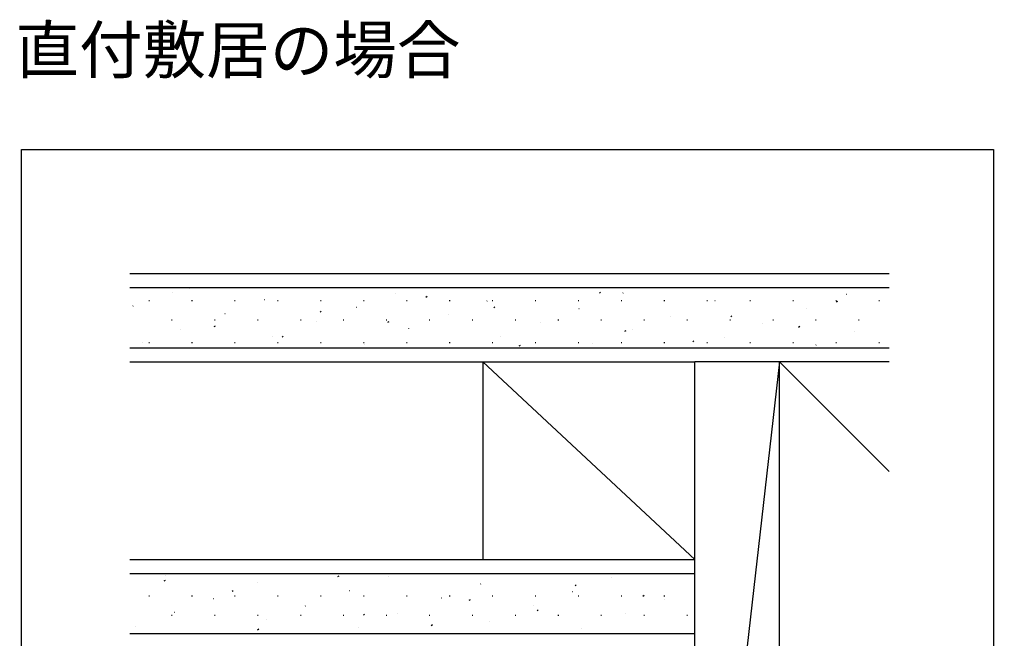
# Model space of a CAD drawing. Units: millimetres, scale not verified. Extents: x -525 to 525, y -783 to 779.
# Drawn here: x -115.4 to 22.6, y 145.1 to 232.8 of the extents above; entities that cross this region are included whole.
import ezdxf
from ezdxf.enums import TextEntityAlignment as Align

# ---------------------------------------------------------------- set-up
doc = ezdxf.new("R2010")
doc.units = ezdxf.units.MM
doc.header["$LTSCALE"] = 4
for name, color, linetype in [('0-1_USER1', 3, 'Continuous'), ('0-3_YKK_12', 2, 'Continuous'), ('0-8_YSS_K', 3, 'Continuous'), ('0-9_YSS_KE', 3, 'Continuous')]:
    doc.layers.add(name, color=color, linetype=linetype)
doc.styles.add('ＭＳ ゴシック', font='')
doc.styles.get('ＭＳ ゴシック').set_extended_font_data('MS Gothic')

msp = doc.modelspace()

# ---------------------------------------------------------------- linework, layer by layer
at = {"layer": '0-3_YKK_12'}
msp.add_lwpolyline([(-115.09, 214.387), (22.557, 214.387), (22.557, 48.387), (-115.09, 48.387)], close=True, dxfattribs=at)
at = {"layer": '0-8_YSS_K'}
for p, q in [((7.767, 196.8), (-99.733, 196.8)), ((7.767, 194.8), (-99.733, 194.8)), ((-91.402, 194.77), (-91.357, 194.8)), ((-93.713, 194.2), (-93.695, 194.206)), ((-80.695, 193.128), (-80.676, 193.134)), ((-62.19, 193.999), (-62.171, 194.005)), ((-57.825, 193.488), (-57.658, 193.598)), ((-33.236, 194.092), (-33.069, 194.202)), ((-29.913, 194.065), (-29.894, 194.072)), ((1.705, 193.897), (1.723, 193.904)), ((-99.294, 192.223), (-99.275, 192.23)), ((-97.062, 193.018), (-96.962, 193.018)), ((-90.982, 193.018), (-90.882, 193.018)), ((-84.902, 193.018), (-84.802, 193.018)), ((-78.822, 193.018), (-78.722, 193.018)), ((-72.742, 193.018), (-72.642, 193.018)), ((-67.676, 192.056), (-67.658, 192.063)), ((-66.662, 193.018), (-66.562, 193.018)), ((-60.582, 193.018), (-60.482, 193.018)), ((-54.502, 193.018), (-54.402, 193.018)), ((-49.172, 192.927), (-49.153, 192.934)), ((-48.422, 193.018), (-48.322, 193.018)), ((-48.219, 192.01), (-48.053, 192.12)), ((-42.342, 193.018), (-42.242, 193.018)), ((-36.262, 193.018), (-36.162, 193.018)), ((-36.153, 191.855), (-36.134, 191.862)), ((-30.182, 193.018), (-30.082, 193.018)), ((-24.102, 193.018), (-24.002, 193.018)), ((-18.022, 193.018), (-17.922, 193.018)), ((-16.894, 192.993), (-16.876, 193)), ((-11.942, 193.018), (-11.842, 193.018)), ((-5.862, 193.018), (-5.762, 193.018)), ((-3.876, 191.921), (-3.857, 191.928)), ((0.218, 193.018), (0.318, 193.018)), ((0.342, 192.81), (0.509, 192.92)), ((6.298, 193.018), (6.398, 193.018)), ((-86.275, 191.152), (-86.256, 191.158)), ((-72.809, 191.406), (-72.642, 191.516)), ((-54.658, 190.984), (-54.639, 190.991)), ((-23.135, 190.783), (-23.116, 190.79)), ((-14.642, 190.728), (-14.475, 190.838)), ((-93.832, 190.268), (-93.732, 190.268)), ((-87.793, 189.324), (-87.626, 189.434)), ((-87.752, 190.268), (-87.652, 190.268)), ((-81.672, 190.268), (-81.572, 190.268)), ((-75.592, 190.268), (-75.492, 190.268)), ((-73.257, 190.08), (-73.238, 190.087)), ((-69.512, 190.268), (-69.412, 190.268)), ((-63.432, 190.268), (-63.332, 190.268)), ((-63.203, 189.928), (-63.037, 190.038)), ((-60.238, 189.008), (-60.219, 189.015)), ((-57.352, 190.268), (-57.252, 190.268)), ((-51.272, 190.268), (-51.172, 190.268)), ((-45.192, 190.268), (-45.092, 190.268)), ((-41.639, 189.912), (-41.621, 189.919)), ((-39.112, 190.268), (-39.012, 190.268)), ((-33.032, 190.268), (-32.932, 190.268)), ((-26.952, 190.268), (-26.852, 190.268)), ((-20.872, 190.268), (-20.772, 190.268)), ((-14.792, 190.268), (-14.692, 190.268)), ((-10.116, 189.711), (-10.097, 189.718)), ((-8.712, 190.268), (-8.612, 190.268)), ((-5.037, 189.25), (-4.87, 189.36)), ((-2.632, 190.268), (-2.532, 190.268)), ((3.448, 190.268), (3.548, 190.268)), ((-92.516, 188.942), (-92.497, 188.949)), ((-79.497, 187.87), (-79.478, 187.877)), ((-78.187, 187.846), (-78.02, 187.956)), ((-47.22, 187.936), (-47.201, 187.943)), ((-29.626, 188.646), (-29.459, 188.756)), ((-28.621, 188.841), (-28.602, 188.847)), ((-15.602, 187.769), (-15.584, 187.775)), ((2.902, 188.64), (2.921, 188.646)), ((-99.733, 186.3), (7.767, 186.3)), ((-98.002, 186.999), (-97.983, 187.006)), ((-97.062, 187.038), (-96.962, 187.038)), ((-90.982, 187.038), (-90.882, 187.038)), ((-84.902, 187.038), (-84.802, 187.038)), ((-78.822, 187.038), (-78.722, 187.038)), ((-72.742, 187.038), (-72.642, 187.038)), ((-66.662, 187.038), (-66.562, 187.038)), ((-66.479, 186.798), (-66.46, 186.805)), ((-60.582, 187.038), (-60.482, 187.038)), ((-54.502, 187.038), (-54.402, 187.038)), ((-48.422, 187.038), (-48.322, 187.038)), ((-44.61, 186.564), (-44.443, 186.674)), ((-42.342, 187.038), (-42.242, 187.038)), ((-36.262, 187.038), (-36.162, 187.038)), ((-34.201, 186.864), (-34.182, 186.871)), ((-30.182, 187.038), (-30.082, 187.038)), ((-24.102, 187.038), (-24.002, 187.038)), ((-20.02, 187.168), (-19.854, 187.278)), ((-18.022, 187.038), (-17.922, 187.038)), ((-11.942, 187.038), (-11.842, 187.038)), ((-5.862, 187.038), (-5.762, 187.038)), ((-2.584, 186.697), (-2.565, 186.704)), ((0.218, 187.038), (0.318, 187.038)), ((6.298, 187.038), (6.398, 187.038)), ((-99.733, 184.3), (-19.733, 184.3)), ((-49.733, 184.3), (-19.733, 156.3)), ((-49.733, 184.3), (-49.733, 156.3)), ((-99.733, 156.3), (-49.733, 156.3)), ((-49.733, 156.3), (-19.733, 156.3)), ((-19.733, 154.3), (-99.733, 154.3)), ((-94.868, 153.298), (-94.701, 153.409)), ((-94.699, 154.077), (-94.68, 154.084)), ((-70.279, 153.902), (-70.112, 154.013)), ((-63.081, 153.91), (-63.063, 153.916)), ((-31.558, 153.709), (-31.539, 153.716)), ((-85.263, 151.82), (-85.096, 151.931)), ((-81.68, 153.005), (-81.661, 153.012)), ((-68.662, 151.934), (-68.643, 151.94)), ((-50.063, 152.838), (-50.044, 152.845)), ((-37.044, 151.766), (-37.026, 151.773)), ((-36.701, 152.62), (-36.535, 152.73)), ((-97.062, 151.158), (-96.962, 151.158)), ((-90.982, 151.158), (-90.882, 151.158)), ((-87.921, 150.796), (-87.902, 150.802)), ((-84.902, 151.158), (-84.802, 151.158)), ((-78.822, 151.158), (-78.722, 151.158)), ((-72.742, 151.158), (-72.642, 151.158)), ((-66.662, 151.158), (-66.562, 151.158)), ((-60.582, 151.158), (-60.482, 151.158)), ((-55.643, 150.862), (-55.624, 150.869)), ((-54.502, 151.158), (-54.402, 151.158)), ((-51.685, 150.538), (-51.518, 150.648)), ((-48.422, 151.158), (-48.322, 151.158)), ((-42.342, 151.158), (-42.242, 151.158)), ((-36.262, 151.158), (-36.162, 151.158)), ((-30.182, 151.158), (-30.082, 151.158)), ((-27.096, 151.142), (-26.929, 151.252)), ((-24.102, 151.158), (-24.002, 151.158)), ((-24.026, 150.694), (-24.007, 150.701)), ((-74.902, 149.724), (-74.883, 149.731)), ((-42.625, 149.79), (-42.606, 149.797)), ((-42.08, 149.06), (-41.913, 149.17)), ((-93.832, 148.408), (-93.732, 148.408)), ((-93.407, 148.853), (-93.388, 148.86)), ((-87.752, 148.408), (-87.652, 148.408)), ((-81.672, 148.408), (-81.572, 148.408)), ((-80.388, 147.781), (-80.369, 147.788)), ((-75.592, 148.408), (-75.492, 148.408)), ((-69.512, 148.408), (-69.412, 148.408)), ((-66.669, 148.456), (-66.502, 148.566)), ((-63.432, 148.408), (-63.332, 148.408)), ((-61.884, 148.652), (-61.865, 148.659)), ((-57.352, 148.408), (-57.252, 148.408)), ((-51.272, 148.408), (-51.172, 148.408)), ((-48.865, 147.58), (-48.846, 147.587)), ((-45.192, 148.408), (-45.092, 148.408)), ((-39.112, 148.408), (-39.012, 148.408)), ((-33.032, 148.408), (-32.932, 148.408)), ((-29.606, 148.718), (-29.587, 148.725)), ((-26.952, 148.408), (-26.852, 148.408)), ((-20.872, 148.408), (-20.772, 148.408)), ((-98.987, 146.877), (-98.968, 146.883)), ((-81.653, 146.374), (-81.486, 146.484)), ((-67.37, 146.709), (-67.351, 146.716)), ((-57.064, 146.978), (-56.897, 147.088)), ((-35.847, 146.508), (-35.828, 146.515)), ((-19.733, 145.8), (-99.733, 145.8)), ((-85.969, 145.805), (-85.95, 145.812)), ((-23.329, 145.8), (-23.32, 145.806))]:
    msp.add_line(p, q, dxfattribs=at)
at = {"layer": '0-9_YSS_KE'}
for p, q in [((-19.733, 79.3), (-19.733, 184.3)), ((7.767, 184.3), (-19.733, 184.3)), ((-7.733, 184.3), (-19.733, 79.3)), ((-7.733, 79.3), (-7.733, 184.3)), ((-7.728, 184.3), (7.767, 168.804))]:
    msp.add_line(p, q, dxfattribs=at)

# ---------------------------------------------------------------- texts
at = {"layer": '0-1_USER1', "style": 'ＭＳ ゴシック'}
msp.add_text('直付敷居の場合', height=6.598, dxfattribs=at).set_placement((-115.92, 223.232), align=Align.BOTTOM_LEFT)

doc.saveas('drawing.dxf')
